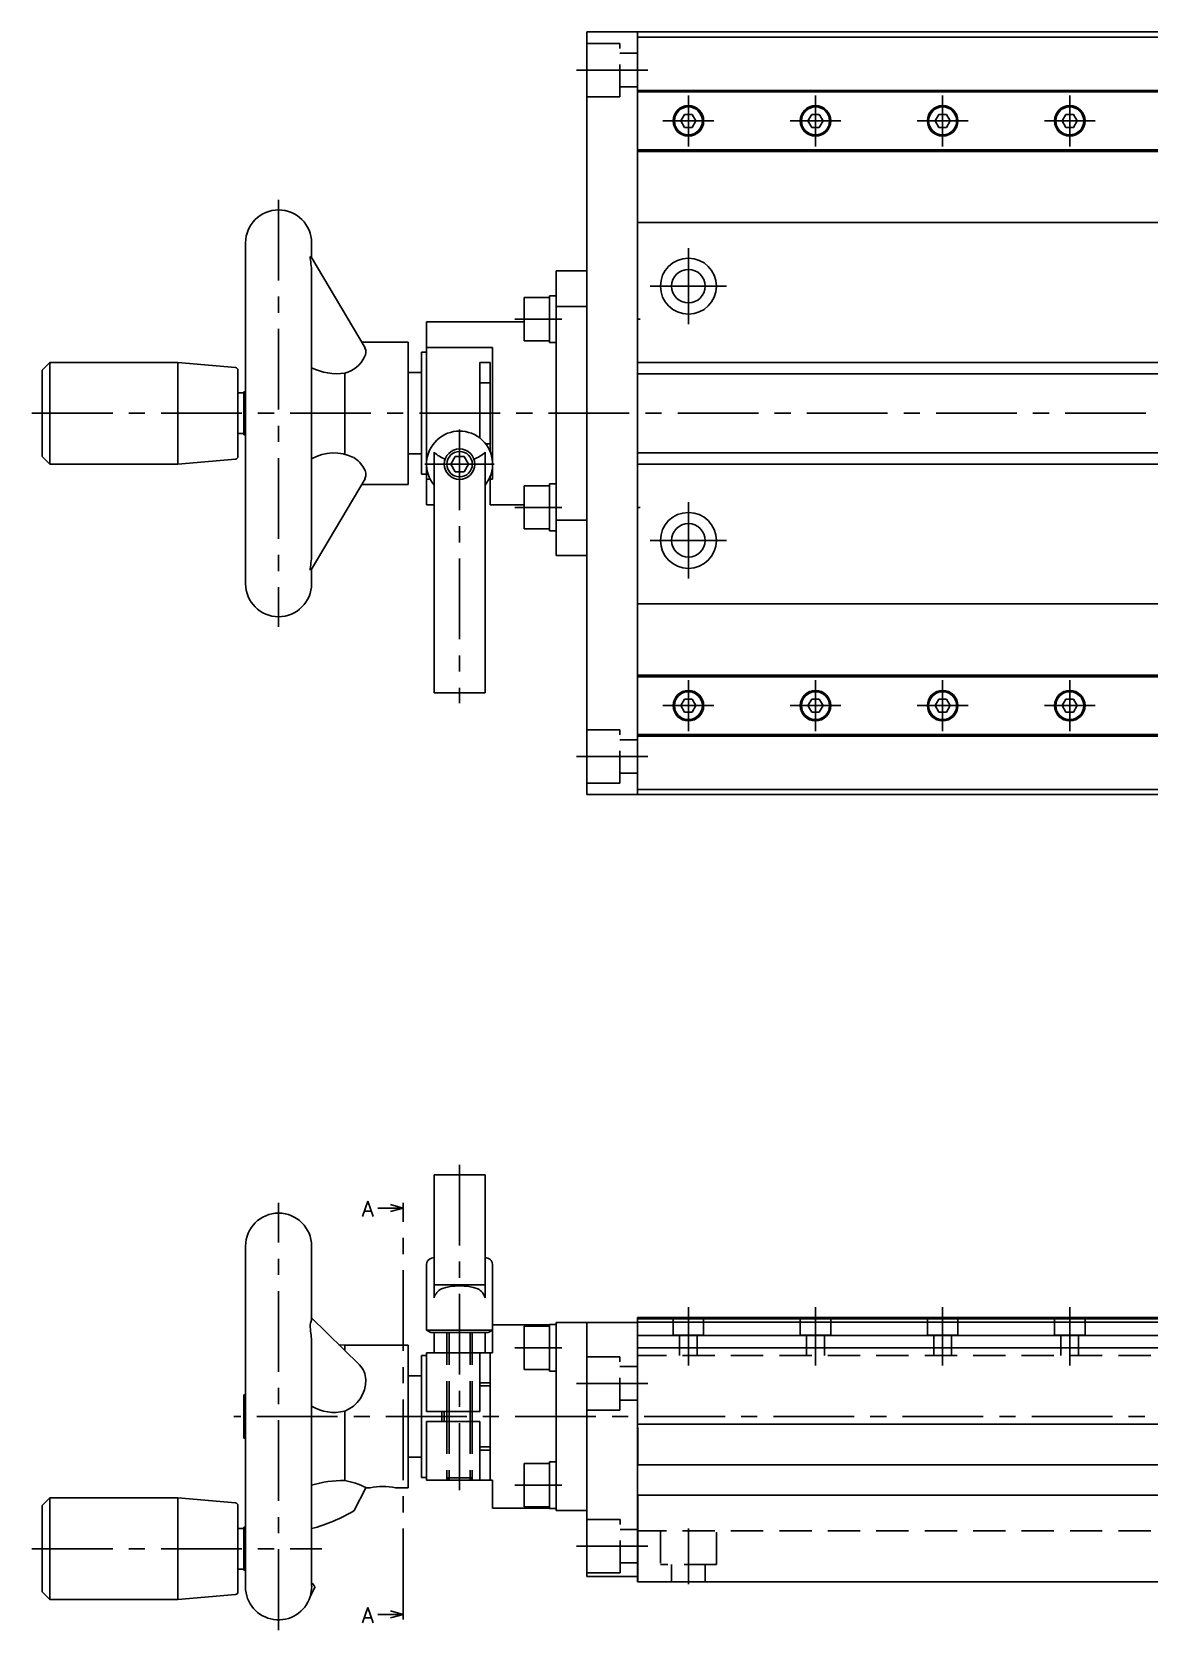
# Model space of a CAD drawing. Extents: x -2 to 669, y -8 to 323.
# Drawn here: x 228.4 to 448.1, y 8 to 322.3 of the extents above; entities that cross this region are included whole.
import ezdxf

# ---------------------------------------------------------------- set-up
doc = ezdxf.new("R2010")
doc.units = 0
doc.header["$LTSCALE"] = 0.5
doc.linetypes.add('CENTER', pattern=[50.8, 31.75, -6.35, 6.35, -6.35])
doc.linetypes.add('DASHED', pattern=[19.05, 12.7, -6.35])
for name, color, linetype in [('MSM_CENTER', 1, 'CENTER'), ('MSM_CONTINUOUS', 7, 'CONTINUOUS'), ('MSM_DASHED', 4, 'DASHED'), ('MSM_NARROW', 5, 'CONTINUOUS'), ('MSM_PART_NUMBER', 7, 'CONTINUOUS')]:
    doc.layers.add(name, color=color, linetype=linetype)
doc.styles.get("Standard").update_dxf_attribs({"font": 'txt.shx', "height": 3, "bigfont": 'bigfont.shx'})

msp = doc.modelspace()

# ---------------------------------------------------------------- linework, layer by layer
at = {"layer": 'MSM_CENTER'}
for p, q in [((335.46, 314.8), (349.46, 314.8)), ((357.46, 309.8), (357.46, 299.8)), ((382.46, 309.8), (382.46, 299.8)), ((407.46, 309.8), (407.46, 299.8)), ((432.46, 309.8), (432.46, 299.8)), ((352.46, 304.8), (362.46, 304.8)), ((377.46, 304.8), (387.46, 304.8)), ((402.46, 304.8), (412.46, 304.8)), ((427.46, 304.8), (437.46, 304.8)), ((276.86, 289.3), (276.86, 205.3)), ((357.46, 279.8), (357.46, 264.8)), ((349.96, 272.3), (364.96, 272.3)), ((332.54, 265.8), (323.31, 265.8)), ((347.46, 265.8), (347.96, 265.8)), ((228.36, 247.3), (669.46, 247.3)), ((312.46, 244.12), (312.46, 190.3)), ((305.64, 237.3), (319.29, 237.3)), ((357.46, 229.8), (357.46, 214.8)), ((332.54, 228.8), (323.31, 228.8)), ((347.46, 228.8), (347.96, 228.8)), ((349.96, 222.3), (364.96, 222.3)), ((357.46, 184.8), (357.46, 194.8)), ((382.46, 184.8), (382.46, 194.8)), ((407.46, 184.8), (407.46, 194.8)), ((432.46, 184.8), (432.46, 194.8)), ((352.46, 189.8), (362.46, 189.8)), ((377.46, 189.8), (387.46, 189.8)), ((402.46, 189.8), (412.46, 189.8)), ((427.46, 189.8), (437.46, 189.8)), ((335.46, 179.8), (349.46, 179.8)), ((312.46, 99.5), (312.46, 35.5)), ((276.86, 8), (276.86, 92)), ((301.36, 12.08), (301.36, 90)), ((357.46, 71.5), (357.46, 60)), ((382.46, 71.5), (382.46, 60)), ((407.46, 71.5), (407.46, 60)), ((432.46, 71.5), (432.46, 60)), ((332.54, 63.5), (323.31, 63.5)), ((335.46, 56.5), (349.46, 56.5)), ((669.46, 50), (268.06, 50)), ((332.54, 36.5), (323.31, 36.5)), ((357.46, 28), (357.46, 17)), ((228.36, 24), (285.36, 24)), ((335.46, 24.5), (349.51, 24.5))]:
    msp.add_line(p, q, dxfattribs=at)
at = {"layer": 'MSM_CONTINUOUS'}
for p, q in [((337.46, 172.3), (337.46, 322.3)), ((347.46, 322.3), (337.46, 322.3)), ((347.46, 172.3), (347.46, 322.3)), ((347.46, 322.25), (347.51, 322.25)), ((457.46, 321.3), (347.46, 321.3)), ((667.46, 322.3), (347.51, 322.3)), ((347.51, 322.3), (347.51, 322.25)), ((457.46, 310.8), (347.46, 310.8)), ((457.46, 310.5), (347.46, 310.5)), ((355.98, 304.8), (356.72, 306.08)), ((356.72, 306.08), (358.2, 306.08)), ((358.2, 306.08), (358.94, 304.8)), ((380.98, 304.8), (381.72, 306.08)), ((381.72, 306.08), (383.2, 306.08)), ((383.2, 306.08), (383.94, 304.8)), ((405.98, 304.8), (406.72, 306.08)), ((406.72, 306.08), (408.2, 306.08)), ((408.2, 306.08), (408.94, 304.8)), ((430.98, 304.8), (431.72, 306.08)), ((431.72, 306.08), (433.2, 306.08)), ((433.2, 306.08), (433.94, 304.8)), ((356.72, 303.52), (355.98, 304.8)), ((358.2, 303.52), (356.72, 303.52)), ((358.94, 304.8), (358.2, 303.52)), ((381.72, 303.52), (380.98, 304.8)), ((383.2, 303.52), (381.72, 303.52)), ((383.94, 304.8), (383.2, 303.52)), ((406.72, 303.52), (405.98, 304.8)), ((408.2, 303.52), (406.72, 303.52)), ((408.94, 304.8), (408.2, 303.52)), ((431.72, 303.52), (430.98, 304.8)), ((433.2, 303.52), (431.72, 303.52)), ((433.94, 304.8), (433.2, 303.52)), ((457.46, 299.1), (347.46, 299.1)), ((457.46, 298.8), (347.46, 298.8)), ((457.46, 284.8), (347.46, 284.8)), ((270.36, 280.8), (270.36, 213.8)), ((283.36, 277.89), (283.36, 280.8)), ((293.86, 260.15), (283.27, 278.05)), ((283.36, 219.82), (283.36, 274.76)), ((331.46, 219.3), (331.46, 275.3)), ((337.46, 275.3), (331.46, 275.3)), ((330.16, 270.4), (330.16, 261.2)), ((331.46, 270.4), (330.16, 270.4)), ((325.16, 270.05), (325.16, 261.55)), ((330.16, 270.05), (325.16, 270.05)), ((337.46, 268.31), (331.46, 268.31)), ((305.96, 229.32), (305.96, 265.3)), ((325.16, 265.3), (305.96, 265.3)), ((302.36, 261.3), (293.18, 261.3)), ((302.36, 261.3), (302.36, 233.3)), ((325.16, 261.55), (330.16, 261.55)), ((330.16, 261.2), (331.46, 261.2)), ((304.96, 235.3), (304.96, 259.3)), ((305.96, 259.3), (304.96, 259.3)), ((318.96, 260.25), (305.96, 260.25)), ((318.96, 234.35), (318.96, 260.25)), ((230.36, 255.8), (231.86, 257.3)), ((230.36, 238.8), (230.36, 255.8)), ((257.03, 257.3), (231.86, 257.3)), ((231.86, 237.3), (231.86, 257.3)), ((257.03, 237.3), (257.03, 257.3)), ((257.03, 257.3), (268.41, 256.3)), ((268.86, 238.79), (268.86, 255.8)), ((289.86, 255.19), (289.86, 239.24)), ((304.96, 255.3), (302.36, 255.3)), ((316.46, 257.3), (318.46, 257.3)), ((316.46, 242.42), (316.46, 257.3)), ((318.46, 257.3), (318.46, 239.8)), ((457.46, 257.3), (347.46, 257.3)), ((270.06, 251.55), (270.06, 243.05)), ((270.36, 251.55), (270.06, 251.55)), ((318.46, 253.3), (316.46, 253.3)), ((270.06, 251.3), (268.86, 251.3)), ((268.86, 243.3), (270.06, 243.3)), ((270.06, 243.05), (270.36, 243.05)), ((302.36, 239.3), (304.96, 239.3)), ((307.46, 192.3), (307.46, 239.63)), ((317.46, 192.3), (317.46, 239.63)), ((317.59, 241.3), (318.46, 241.3)), ((231.86, 237.3), (230.36, 238.8)), ((257.03, 237.3), (231.86, 237.3)), ((257.03, 237.3), (268.41, 238.29)), ((311.6, 238.8), (310.73, 237.3)), ((310.73, 237.3), (311.6, 235.8)), ((313.33, 238.8), (311.6, 238.8)), ((313.33, 235.8), (311.6, 235.8)), ((314.19, 237.3), (313.33, 238.8)), ((313.33, 235.8), (314.19, 237.3)), ((347.46, 237.3), (457.46, 237.3)), ((283.27, 216.54), (293.86, 234.44)), ((293.18, 233.3), (302.36, 233.3)), ((304.96, 235.3), (305.96, 235.3)), ((305.96, 234.35), (306.67, 234.35)), ((318.46, 234.8), (318.46, 229.3)), ((318.46, 234.35), (318.96, 234.35)), ((325.16, 233.05), (325.16, 224.55)), ((330.16, 233.05), (325.16, 233.05)), ((330.16, 233.4), (330.16, 224.2)), ((331.46, 233.4), (330.16, 233.4)), ((305.96, 229.32), (307.46, 229.32)), ((318.46, 229.3), (325.16, 229.3)), ((325.16, 224.55), (330.16, 224.55)), ((330.16, 224.2), (331.46, 224.2)), ((331.46, 226.28), (337.46, 226.28)), ((331.46, 219.3), (337.46, 219.3)), ((283.36, 213.8), (283.36, 216.7)), ((457.46, 209.8), (347.46, 209.8)), ((457.46, 195.8), (347.46, 195.8)), ((457.46, 195.5), (347.46, 195.5)), ((307.46, 192.3), (317.46, 192.3)), ((356.72, 191.08), (355.98, 189.8)), ((355.98, 189.8), (356.72, 188.52)), ((358.2, 191.08), (356.72, 191.08)), ((358.94, 189.8), (358.2, 191.08)), ((358.2, 188.52), (358.94, 189.8)), ((381.72, 191.08), (380.98, 189.8)), ((380.98, 189.8), (381.72, 188.52)), ((383.2, 191.08), (381.72, 191.08)), ((383.94, 189.8), (383.2, 191.08)), ((383.2, 188.52), (383.94, 189.8)), ((406.72, 191.08), (405.98, 189.8)), ((405.98, 189.8), (406.72, 188.52)), ((408.2, 191.08), (406.72, 191.08)), ((408.94, 189.8), (408.2, 191.08)), ((408.2, 188.52), (408.94, 189.8)), ((431.72, 191.08), (430.98, 189.8)), ((430.98, 189.8), (431.72, 188.52)), ((433.2, 191.08), (431.72, 191.08)), ((433.94, 189.8), (433.2, 191.08)), ((433.2, 188.52), (433.94, 189.8)), ((356.72, 188.52), (358.2, 188.52)), ((381.72, 188.52), (383.2, 188.52)), ((406.72, 188.52), (408.2, 188.52)), ((431.72, 188.52), (433.2, 188.52)), ((457.46, 184.1), (347.46, 184.1)), ((457.46, 183.8), (347.46, 183.8)), ((457.46, 173.3), (347.46, 173.3)), ((347.46, 172.3), (337.46, 172.3)), ((347.51, 172.35), (347.46, 172.35)), ((347.51, 172.35), (347.51, 172.3)), ((667.46, 172.3), (347.51, 172.3)), ((307.46, 73.36), (307.46, 97.5)), ((317.46, 97.5), (307.46, 97.5)), ((317.46, 73.36), (317.46, 97.5)), ((270.36, 83.5), (270.36, 16.5)), ((283.36, 69.35), (283.36, 83.5)), ((305.96, 79.87), (305.96, 67)), ((318.96, 62.5), (318.96, 79.87)), ((307.46, 75.92), (317.46, 75.92)), ((292.79, 60.15), (283.25, 69.46)), ((283.36, 69.17), (283.36, 69.2)), ((461.01, 69.5), (347.46, 69.5)), ((347.46, 69.5), (347.46, 17.5)), ((461.01, 69.2), (347.46, 69.2)), ((318.96, 67), (305.96, 67)), ((305.96, 67), (306.83, 66.5)), ((318.1, 66.5), (306.83, 66.5)), ((307.46, 66.5), (307.46, 62.5)), ((317.46, 62.5), (317.46, 66.5)), ((318.1, 66.5), (318.96, 67)), ((330.16, 68), (318.96, 68)), ((330.16, 67.75), (325.16, 67.75)), ((325.16, 67.75), (325.16, 59.25)), ((331.46, 68.1), (330.16, 68.1)), ((330.16, 68.1), (330.16, 58.9)), ((331.46, 68.5), (347.46, 68.5)), ((331.46, 31.5), (331.46, 68.5)), ((337.46, 18.5), (337.46, 68.5)), ((460.51, 68.55), (347.46, 68.55)), ((283.36, 16.62), (283.36, 64.2)), ((289.86, 64), (288.74, 64.1)), ((289.86, 64), (289.86, 63.01)), ((302.36, 64), (289.86, 64)), ((302.36, 64), (302.36, 36)), ((460.51, 65.95), (347.46, 65.95)), ((667.46, 63.5), (347.46, 63.5)), ((304.96, 38), (304.96, 62)), ((305.96, 62), (304.96, 62)), ((305.96, 51), (305.96, 62.5)), ((305.96, 62.5), (318.96, 62.5)), ((316.46, 62.5), (316.46, 51)), ((318.46, 37.5), (318.46, 62.5)), ((304.96, 58), (302.36, 58)), ((316.46, 56.63), (318.46, 56.63)), ((325.16, 59.25), (330.16, 59.25)), ((330.16, 58.9), (331.46, 58.9)), ((270.36, 54.25), (270.06, 54.25)), ((270.06, 54.25), (270.06, 45.75)), ((318.46, 56), (316.46, 56)), ((289.86, 51.06), (289.86, 37.38)), ((305.96, 51), (316.46, 51)), ((308.96, 49), (308.96, 51)), ((309.46, 51), (309.46, 49)), ((309.96, 51), (309.96, 49)), ((314.96, 51), (314.96, 49)), ((305.96, 37.5), (305.96, 49)), ((305.96, 49), (316.46, 49)), ((316.46, 49), (316.46, 37.5)), ((667.46, 48.5), (347.46, 48.5)), ((347.51, 47.81), (347.46, 47.81)), ((347.51, 47.81), (347.51, 40.5)), ((270.06, 45.75), (270.36, 45.75)), ((302.36, 42), (304.96, 42)), ((316.46, 44), (318.46, 44)), ((318.46, 43.37), (316.46, 43.37)), ((331.46, 41.1), (330.16, 41.1)), ((330.16, 41.1), (330.16, 31.9)), ((304.96, 38), (305.96, 38)), ((330.16, 40.75), (325.16, 40.75)), ((325.16, 40.75), (325.16, 32.25)), ((347.46, 40.5), (667.46, 40.5)), ((291.73, 31.49), (294.04, 36)), ((294.03, 36), (294.86, 36)), ((299.86, 36), (302.36, 36)), ((318.96, 37.5), (305.96, 37.5)), ((318.96, 32), (318.96, 37.5)), ((230.36, 32.5), (231.86, 34)), ((230.36, 15.5), (230.36, 32.5)), ((257.03, 34), (231.86, 34)), ((231.86, 14), (231.86, 34)), ((257.03, 14), (257.03, 34)), ((257.03, 34), (268.41, 33)), ((268.86, 15.49), (268.86, 32.51)), ((318.96, 32), (330.16, 32)), ((325.16, 32.25), (330.16, 32.25)), ((330.16, 31.9), (331.46, 31.9)), ((337.46, 31.5), (331.46, 31.5)), ((667.46, 34.5), (347.46, 34.5)), ((347.51, 34.5), (347.51, 17.5)), ((270.06, 28), (268.86, 28)), ((270.06, 28.25), (270.06, 19.75)), ((270.36, 28.25), (270.06, 28.25)), ((268.86, 20), (270.06, 20)), ((270.06, 19.75), (270.36, 19.75)), ((283.08, 14.6), (284.06, 16.51)), ((347.46, 18.5), (337.46, 18.5)), ((667.46, 17.5), (347.46, 17.5)), ((231.86, 14), (230.36, 15.5)), ((257.03, 14), (231.86, 14)), ((257.03, 14), (268.41, 15))]:
    msp.add_line(p, q, dxfattribs=at)
for centre, radius in [((357.46, 304.8), 3), ((357.46, 304.8), 2.75), ((382.46, 304.8), 3), ((382.46, 304.8), 2.75), ((407.46, 304.8), 3), ((407.46, 304.8), 2.75), ((432.46, 304.8), 3), ((432.46, 304.8), 2.75), ((357.46, 272.3), 5.5), ((357.46, 272.3), 3.3), ((312.46, 237.3), 3), ((312.46, 237.3), 2.5), ((357.46, 222.3), 5.5), ((357.46, 222.3), 3.3), ((357.46, 189.8), 3), ((357.46, 189.8), 2.75), ((382.46, 189.8), 3), ((382.46, 189.8), 2.75), ((407.46, 189.8), 3), ((407.46, 189.8), 2.75), ((432.46, 189.8), 3), ((432.46, 189.8), 2.75)]:
    msp.add_circle(centre, radius, dxfattribs=at)
for centre, radius, start, end in [((276.86, 280.8), 6.5, 0, 180), ((283.48, 277.93), 0.409, 147.3169, 194.7042), ((262.33, 274.41), 21.03, 0.9537, 9.3449), ((283.13, 278.02), 0.137, 15.5493, 88.8335), ((288.32, 261.09), 6.1, 284.6919, 333.6871), ((292.16, 259.34), 1.88, 329.5739, 25.5839), ((268.36, 255.8), 0.5, 0, 85), ((288.3, 266.03), 10.95, 243.1033, 278.1798), ((312.46, 237.3), 6.5, 320.2849, 219.7151), ((287.74, 230.67), 8.83, 63.8736, 119.8384), ((312.32, 244.9), 7.17, 227.3363, 247.8884), ((312.6, 244.9), 7.17, 292.1116, 312.6637), ((268.36, 238.79), 0.5, 275, 0), ((288.5, 233.58), 5.91, 29.8339, 58.0094), ((291.82, 235.27), 2.2, 337.8459, 34.7996), ((-395.41, 301), 683.71, 352.91661, 353.05297), ((265.74, 220.06), 17.63, 354.2775, 359.2376), ((276.86, 213.8), 6.5, 180, 0), ((283.5, 216.67), 0.423, 177.3591, 212.6166), ((282.74, 217.06), 0.739, 303.4802, 316.0683), ((276.86, 83.5), 6.5, 0, 180), ((307.26, 79.87), 1.3, 104.5706, 180), ((312.46, 59.86), 21.97, 103.1548, 104.5706), ((312.46, 59.86), 21.97, 75.4294, 76.8452), ((317.66, 79.87), 1.3, 0, 75.4294), ((312.47, 64.96), 10.74, 70.5029, 109.4376), ((310.18, 72.57), 2.83, 117.0443, 163.788), ((314.82, 72.64), 2.74, 15.2925, 63.2952), ((282.94, 69.17), 0.42, 353.8602, 43.0782), ((286.1, 67.65), 3.03, 158.9586, 189.5128), ((258.19, 63.58), 25.18, 1.3815, 8.1441), ((281.27, 69.37), 2.11, 342.3741, 353.3332), ((289.65, 57.11), 4.37, 1.6774, 44.0689), ((287.53, 57.12), 6.49, 291.0715, 1.0786), ((287.77, 59.34), 8.54, 238.9479, 284.1872), ((289.49, 15.84), 21.55, 89.0104, 106.5513), ((287.6, 23.5), 14.07, 62.7193, 80.7314), ((297.36, 22.22), 14, 79.7135, 100.2865), ((268.36, 32.51), 0.5, 0, 85), ((275.07, 59.24), 32.37, 284.8475, 300.9876), ((276.86, 16.5), 6.5, 180, 342.9891), ((275.89, 16.64), 7.48, 344.0942, 359.8778), ((263.54, 0.05), 26.29, 38.7334, 41.0812), ((268.36, 15.49), 0.5, 275, 0)]:
    msp.add_arc(centre, radius, start, end, dxfattribs=at)
at = {"layer": 'MSM_DASHED'}
for p, q in [((343.99, 320.05), (337.39, 320.05)), ((343.99, 309.55), (343.99, 320.05)), ((347.39, 318.1), (343.99, 318.1)), ((347.39, 311.5), (343.99, 311.5)), ((343.99, 309.55), (337.39, 309.55)), ((343.99, 185.05), (337.39, 185.05)), ((343.99, 174.55), (343.99, 185.05)), ((347.39, 183.1), (343.99, 183.1)), ((347.39, 176.5), (343.99, 176.5)), ((343.99, 174.55), (337.39, 174.55)), ((354.46, 69.5), (354.46, 66)), ((360.46, 66), (360.46, 69.5)), ((379.46, 69.5), (379.46, 66)), ((385.46, 66), (385.46, 69.5)), ((404.46, 69.5), (404.46, 66)), ((410.46, 66), (410.46, 69.5)), ((429.46, 69.5), (429.46, 66)), ((435.46, 66), (435.46, 69.5)), ((309.96, 66.5), (309.96, 51)), ((310.39, 66.5), (310.39, 51)), ((314.53, 66.5), (314.53, 51)), ((314.96, 66.5), (314.96, 51)), ((360.46, 66), (354.46, 66)), ((355.71, 62), (355.71, 66)), ((359.21, 62), (359.21, 66)), ((385.46, 66), (379.46, 66)), ((380.71, 62), (380.71, 66)), ((384.21, 62), (384.21, 66)), ((410.46, 66), (404.46, 66)), ((405.71, 62), (405.71, 66)), ((409.21, 62), (409.21, 66)), ((435.46, 66), (429.46, 66)), ((430.71, 62), (430.71, 66)), ((434.21, 62), (434.21, 66)), ((343.99, 61.75), (337.39, 61.75)), ((343.99, 51.25), (343.99, 61.75)), ((347.39, 59.8), (343.99, 59.8)), ((667.46, 62), (347.46, 62)), ((343.99, 51.25), (337.39, 51.25)), ((347.39, 53.2), (343.99, 53.2)), ((309.96, 49), (309.96, 37.5)), ((310.39, 49), (310.39, 37.5)), ((314.53, 49), (314.53, 37.5)), ((314.96, 49), (314.96, 37.5)), ((314.96, 37.93), (309.96, 37.93)), ((309.96, 37.93), (310.39, 37.5)), ((314.53, 37.5), (314.96, 37.93)), ((344.06, 29.75), (337.46, 29.75)), ((344.06, 19.25), (344.06, 29.75)), ((347.46, 27.8), (344.06, 27.8)), ((667.46, 27.5), (347.46, 27.5)), ((351.96, 27.5), (351.96, 20.9)), ((362.96, 20.9), (362.96, 27.5)), ((344.06, 19.25), (337.46, 19.25)), ((347.46, 21.2), (344.06, 21.2)), ((362.96, 20.9), (351.96, 20.9)), ((354.16, 20.9), (354.16, 17.5)), ((360.76, 17.5), (360.76, 20.9)), ((347.51, 18.55), (347.46, 18.55))]:
    msp.add_line(p, q, dxfattribs=at)
at = {"layer": 'MSM_NARROW'}
for p, q in [((457.46, 255.05), (347.46, 255.05)), ((457.46, 239.55), (347.46, 239.55)), ((310.39, 51), (310.39, 49)), ((314.53, 51), (314.53, 49))]:
    msp.add_line(p, q, dxfattribs=at)
at = {"layer": 'MSM_PART_NUMBER'}
for p, q in [((298.86, 91.67), (301.36, 91)), ((301.36, 90), (301.36, 92)), ((301.36, 91), (296.36, 91)), ((301.36, 91), (298.86, 90.33)), ((301.36, 11.08), (296.36, 11.08)), ((298.86, 11.75), (301.36, 11.08)), ((301.36, 11.08), (298.86, 10.41)), ((301.36, 10.08), (301.36, 12.08))]:
    msp.add_line(p, q, dxfattribs=at)

# ---------------------------------------------------------------- texts
for p in [(293.27, 89.35), (293.27, 9.42)]:
    msp.add_text('A', height=3, dxfattribs=at).set_placement(p)

doc.saveas('drawing.dxf')
